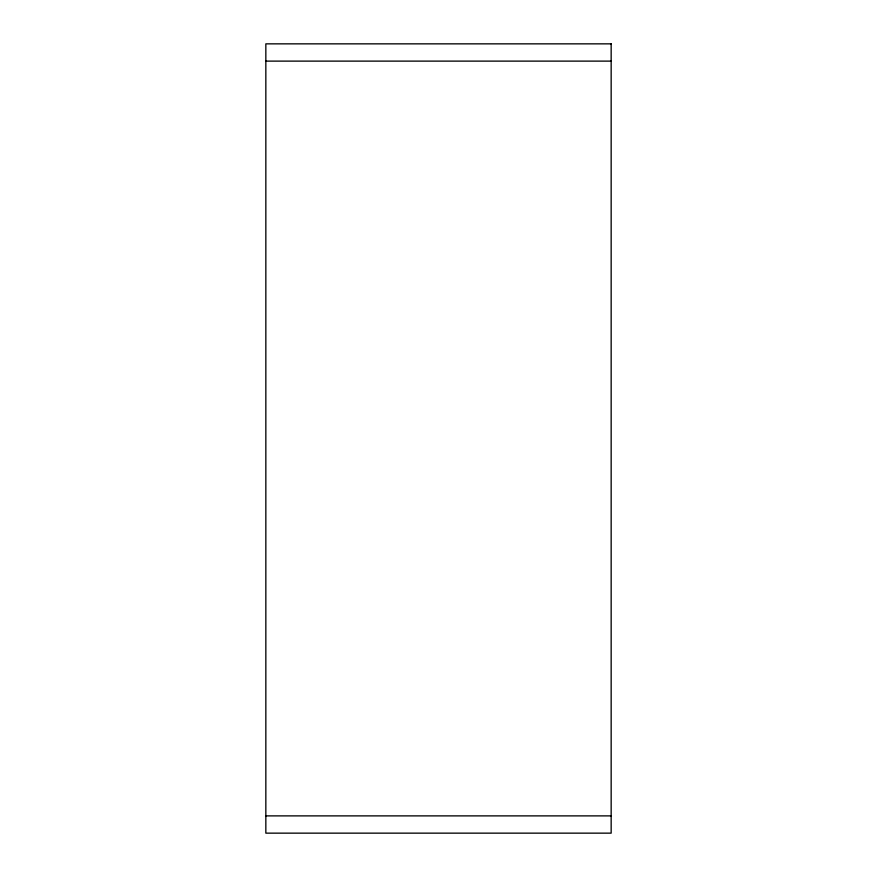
<?xml version="1.0" encoding="UTF-8"?>
<svg xmlns="http://www.w3.org/2000/svg" width="877" height="877" viewBox="0 0 877 877"><rect width="100%" height="100%" fill="white"/><g stroke="black" fill="none" stroke-linecap="round" stroke-linejoin="round"><path stroke-width="1.32" d="M265.841 61.116L611.159 61.116M265.841 815.884L611.159 815.884M611.159 43.85L265.841 43.85L265.841 833.15L611.159 833.15L611.159 43.85"/></g></svg>
